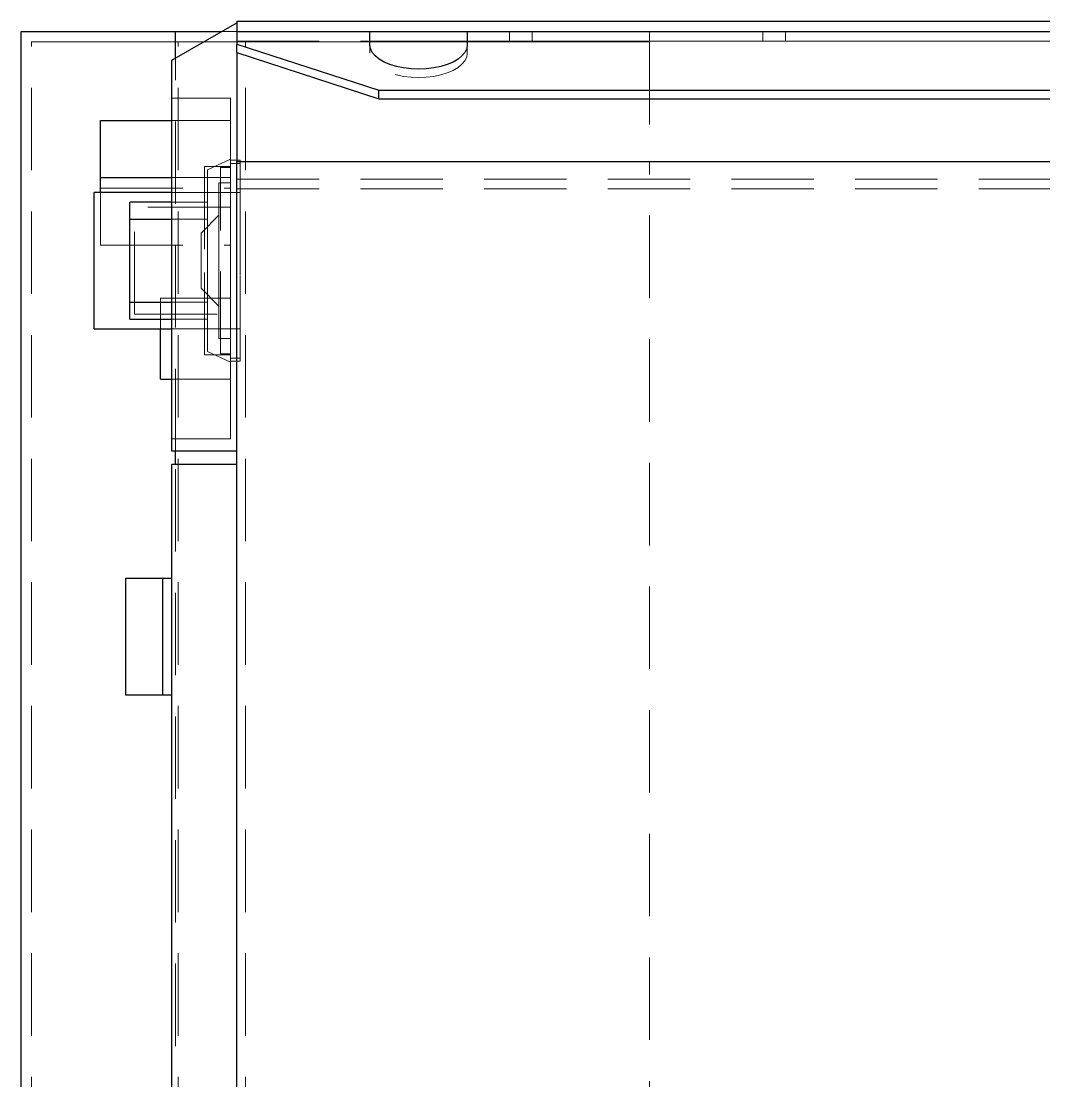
# Model space of a CAD drawing. Header units: millimetres. Extents: x 126 to 938, y 244 to 707.
# Drawn here: x 818.64 to 834.39, y 562.98 to 579.3 of the extents above; entities that cross this region are included whole.
import ezdxf

# ---------------------------------------------------------------- set-up
doc = ezdxf.new("R2010")
doc.units = ezdxf.units.MM
doc.linetypes.add('HIDDEN', pattern=[1.905, 1.27, -0.635])

msp = doc.modelspace()

# ---------------------------------------------------------------- linework, layer by layer
at = {"color": 7, "linetype": 'Continuous', "lineweight": 25}
for p, q in [((820.962, 578.702), (821.962, 579.279)), ((821.962, 579.304), (841.962, 579.304)), ((821.962, 579.304), (821.962, 579.144)), ((818.64, 579.144), (821.017, 579.144)), ((818.64, 544.464), (818.64, 579.144)), ((821.017, 578.734), (821.017, 579.144)), ((821.017, 579.144), (821.728, 579.144)), ((821.962, 579.144), (821.962, 578.95)), ((821.962, 579.144), (824.012, 579.144)), ((824.012, 578.94), (824.012, 579.144)), ((824.012, 579.144), (825.512, 579.144)), ((825.512, 579.144), (825.512, 578.94)), ((825.512, 579.144), (838.612, 579.144)), ((821.962, 578.95), (824.147, 578.24)), ((821.962, 578.82), (821.962, 578.95)), ((824.012, 578.994), (825.512, 578.994)), ((821.962, 578.82), (824.147, 578.11)), ((821.962, 578.82), (821.962, 577.144)), ((820.962, 572.679), (820.962, 578.702)), ((824.147, 578.11), (824.147, 578.24)), ((824.147, 578.24), (839.777, 578.24)), ((824.147, 578.11), (839.777, 578.11)), ((819.862, 576.898), (819.862, 577.774)), ((819.862, 577.774), (820.962, 577.774)), ((821.962, 577.144), (841.962, 577.144)), ((821.962, 546.464), (821.962, 577.144)), ((819.862, 576.898), (820.962, 576.898)), ((819.862, 576.664), (819.862, 576.898)), ((820.962, 576.664), (819.762, 576.664)), ((819.762, 574.564), (819.762, 576.664)), ((820.962, 576.514), (820.312, 576.514)), ((820.312, 576.252), (820.312, 576.514)), ((820.312, 574.977), (820.312, 576.252)), ((820.312, 576.252), (820.962, 576.252)), ((820.312, 574.714), (820.312, 574.977)), ((820.312, 574.977), (820.962, 574.977)), ((820.312, 574.714), (820.962, 574.714)), ((819.762, 574.564), (820.962, 574.564)), ((820.787, 573.789), (820.787, 574.564)), ((820.787, 573.789), (820.962, 573.789)), ((821.962, 572.679), (820.962, 572.679)), ((821.017, 572.479), (821.017, 572.679)), ((820.962, 544.329), (820.962, 572.479)), ((820.962, 572.479), (821.962, 572.479)), ((820.957, 571.729), (820.957, 571.533)), ((820.957, 571.729), (820.962, 571.729)), ((820.957, 571.533), (820.962, 571.533)), ((820.957, 571.533), (820.957, 571.525)), ((820.957, 571.525), (820.962, 571.525)), ((820.957, 571.525), (820.957, 571.329)), ((820.957, 571.329), (820.957, 571.168)), ((820.957, 571.329), (820.962, 571.329)), ((820.957, 571.168), (820.962, 571.168)), ((820.957, 571.139), (820.957, 570.981)), ((820.957, 571.139), (820.962, 571.139)), ((820.957, 570.981), (820.957, 570.788)), ((820.957, 570.981), (820.962, 570.981)), ((820.957, 570.788), (820.962, 570.788)), ((820.957, 570.788), (820.957, 570.778)), ((820.957, 570.778), (820.962, 570.778)), ((820.957, 570.778), (820.957, 570.584)), ((820.252, 568.922), (820.252, 570.722)), ((820.252, 570.722), (820.82, 570.722)), ((820.82, 568.922), (820.82, 570.722)), ((820.82, 570.722), (820.957, 570.722)), ((820.957, 570.584), (820.962, 570.584)), ((820.957, 570.504), (820.957, 570.179)), ((820.957, 570.504), (820.962, 570.504)), ((820.957, 570.179), (820.962, 570.179)), ((820.957, 570.149), (820.962, 570.149)), ((820.957, 570.149), (820.957, 570.047)), ((820.957, 570.047), (820.962, 570.047)), ((820.957, 570.047), (820.957, 569.788)), ((820.957, 569.788), (820.962, 569.788)), ((820.957, 569.78), (820.957, 569.702)), ((820.957, 569.78), (820.962, 569.78)), ((820.957, 569.702), (820.962, 569.702)), ((820.957, 569.611), (820.957, 569.278)), ((820.957, 569.611), (820.962, 569.611)), ((820.957, 569.278), (820.962, 569.278)), ((820.957, 569.248), (820.957, 569.148)), ((820.957, 569.248), (820.962, 569.248)), ((820.957, 569.148), (820.957, 568.895)), ((820.957, 569.148), (820.962, 569.148)), ((820.82, 568.922), (820.252, 568.922)), ((820.957, 568.922), (820.82, 568.922)), ((820.957, 568.895), (820.962, 568.895)), ((820.957, 568.886), (820.957, 568.809)), ((820.957, 568.886), (820.962, 568.886)), ((820.957, 568.886), (820.957, 568.886)), ((820.957, 568.809), (820.962, 568.809))]:
    msp.add_line(p, q, dxfattribs=at)
at = {"color": 7, "linetype": 'HIDDEN', "lineweight": 18}
for p, q in [((820.962, 578.702), (821.962, 579.279)), ((821.962, 579.304), (841.962, 579.304)), ((821.962, 579.144), (821.962, 579.304)), ((821.962, 572.679), (821.962, 579.279)), ((821.962, 572.679), (821.962, 579.279)), ((818.64, 544.464), (818.64, 579.144)), ((821.962, 579.144), (818.64, 579.144)), ((821.728, 579.144), (821.962, 579.144)), ((821.962, 579.144), (821.962, 577.144)), ((821.962, 579.144), (841.962, 579.144)), ((821.962, 544.464), (821.962, 579.144)), ((828.318, 579.144), (821.962, 579.144)), ((821.962, 579.144), (821.962, 578.994)), ((828.318, 579.144), (821.962, 579.144)), ((821.962, 579.144), (841.962, 579.144)), ((821.962, 579.144), (821.962, 576.719)), ((821.962, 579.144), (854.037, 579.144)), ((824.012, 578.994), (824.012, 579.144)), ((825.512, 578.994), (825.512, 579.144)), ((826.162, 578.994), (826.162, 579.144)), ((826.512, 579.144), (826.162, 579.144)), ((826.162, 578.994), (826.162, 579.144)), ((826.162, 579.144), (826.512, 579.144)), ((826.512, 578.994), (826.512, 579.144)), ((830.062, 579.144), (826.512, 579.144)), ((826.512, 578.994), (826.512, 579.144)), ((826.512, 579.144), (830.062, 579.144)), ((828.318, 579.144), (828.318, 578.984)), ((828.318, 579.144), (828.318, 578.994)), ((830.062, 578.994), (830.062, 579.144)), ((830.412, 579.144), (830.062, 579.144)), ((830.062, 578.994), (830.062, 579.144)), ((830.062, 579.144), (830.412, 579.144)), ((830.412, 578.994), (830.412, 579.144)), ((830.412, 578.994), (830.412, 579.144)), ((818.8, 578.984), (821.057, 578.984)), ((818.8, 544.624), (818.8, 578.984)), ((818.8, 544.624), (818.8, 578.984)), ((828.318, 578.984), (818.8, 578.984)), ((821.057, 544.624), (821.057, 578.984)), ((821.057, 578.984), (822.096, 578.984)), ((821.962, 578.82), (821.962, 578.994)), ((821.962, 578.994), (824.012, 578.994)), ((821.962, 578.994), (841.962, 578.994)), ((821.962, 578.994), (821.962, 578.82)), ((821.962, 578.994), (828.318, 578.994)), ((821.962, 578.994), (821.962, 576.869)), ((821.962, 578.994), (854.037, 578.994)), ((822.096, 578.984), (828.318, 578.984)), ((822.096, 544.624), (822.096, 578.984)), ((824.012, 578.81), (824.012, 578.994)), ((824.012, 578.81), (824.012, 578.94)), ((825.512, 578.994), (825.512, 578.81)), ((825.512, 578.994), (838.612, 578.994)), ((825.512, 578.81), (825.512, 578.94)), ((826.512, 578.994), (826.162, 578.994)), ((826.162, 578.994), (826.512, 578.994)), ((830.062, 578.994), (826.512, 578.994)), ((826.512, 578.994), (830.062, 578.994)), ((828.318, 578.994), (854.037, 578.994)), ((828.318, 578.994), (828.318, 577.144)), ((828.318, 578.984), (828.318, 577.144)), ((830.412, 578.994), (830.062, 578.994)), ((830.062, 578.994), (830.412, 578.994)), ((821.017, 572.679), (821.017, 578.734)), ((820.962, 572.679), (820.962, 578.702)), ((820.962, 572.869), (820.962, 578.119)), ((821.862, 578.119), (820.962, 578.119)), ((821.862, 578.119), (820.962, 578.119)), ((820.962, 578.119), (820.962, 572.869)), ((821.862, 572.869), (821.862, 578.119)), ((821.862, 578.119), (821.862, 572.869)), ((819.862, 577.774), (819.862, 576.73)), ((819.862, 576.898), (819.862, 577.774)), ((819.862, 577.774), (821.862, 577.774)), ((819.862, 577.774), (819.862, 576.73)), ((820.962, 577.774), (821.862, 577.774)), ((821.862, 576.898), (821.862, 577.774)), ((821.862, 577.774), (821.862, 576.73)), ((821.862, 576.898), (821.862, 577.774)), ((821.862, 577.774), (821.862, 576.73)), ((821.512, 577.013), (821.862, 577.177)), ((821.512, 577.013), (821.862, 577.177)), ((821.862, 574.052), (821.862, 577.177)), ((821.862, 577.177), (821.862, 574.052)), ((821.862, 574.064), (821.862, 577.164)), ((822.012, 577.164), (821.862, 577.164)), ((822.012, 577.164), (821.862, 577.164)), ((821.862, 577.164), (821.862, 574.064)), ((821.862, 577.114), (821.862, 574.114)), ((822.012, 577.114), (821.862, 577.114)), ((821.962, 577.144), (841.962, 577.144)), ((822.012, 574.064), (822.012, 577.164)), ((822.012, 577.164), (822.012, 574.064)), ((822.012, 574.114), (822.012, 577.114)), ((828.318, 577.144), (853.522, 577.144)), ((828.318, 546.464), (828.318, 577.144)), ((828.318, 577.144), (854.037, 577.144)), ((821.462, 577.064), (821.862, 577.064)), ((821.462, 574.164), (821.462, 577.064)), ((821.462, 577.064), (821.862, 577.064)), ((821.462, 577.064), (821.462, 574.164)), ((821.512, 574.215), (821.512, 577.013)), ((821.512, 577.013), (821.512, 574.215)), ((821.712, 574.177), (821.712, 577.052)), ((821.862, 577.052), (821.712, 577.052)), ((821.862, 574.164), (821.862, 577.064)), ((821.862, 577.064), (821.862, 574.164)), ((821.862, 577.052), (821.862, 574.177)), ((819.862, 576.898), (821.862, 576.898)), ((819.862, 575.855), (819.862, 576.898)), ((820.962, 576.898), (821.862, 576.898)), ((821.687, 574.414), (821.687, 576.814)), ((821.687, 576.814), (821.862, 576.814)), ((821.687, 576.814), (821.687, 574.414)), ((821.687, 576.814), (821.862, 576.814)), ((821.862, 575.855), (821.862, 576.898)), ((821.862, 575.855), (821.862, 576.898)), ((821.862, 574.414), (821.862, 576.814)), ((821.862, 576.814), (821.862, 574.414)), ((821.962, 576.869), (853.522, 576.869)), ((821.962, 576.869), (821.962, 576.719)), ((821.962, 576.869), (854.037, 576.869)), ((819.762, 576.664), (819.762, 574.564)), ((819.862, 576.73), (819.862, 575.855)), ((819.862, 576.73), (821.862, 576.73)), ((819.862, 576.73), (819.862, 575.855)), ((819.862, 576.73), (821.862, 576.73)), ((819.862, 575.855), (819.862, 576.664)), ((822.012, 576.664), (820.962, 576.664)), ((821.862, 576.73), (821.862, 575.855)), ((821.862, 576.73), (821.862, 575.855)), ((821.962, 576.719), (853.522, 576.719)), ((821.962, 576.719), (854.037, 576.719)), ((822.012, 576.664), (822.012, 574.564)), ((820.312, 576.514), (820.312, 576.252)), ((820.387, 574.789), (820.387, 576.439)), ((821.862, 576.439), (820.387, 576.439)), ((821.512, 576.514), (820.962, 576.514)), ((821.512, 576.514), (821.512, 576.252)), ((821.862, 576.437), (821.862, 574.789)), ((821.687, 576.314), (821.412, 576.039)), ((821.687, 576.312), (821.687, 574.914)), ((820.312, 576.252), (821.512, 576.252)), ((820.312, 576.252), (820.312, 574.977)), ((820.962, 576.252), (821.512, 576.252)), ((821.512, 574.977), (821.512, 576.252)), ((821.512, 576.252), (821.512, 574.977)), ((821.412, 575.189), (821.412, 576.039)), ((819.862, 575.855), (821.862, 575.855)), ((819.862, 575.855), (821.862, 575.855)), ((821.412, 575.198), (821.412, 575.189)), ((821.412, 575.189), (821.687, 574.914)), ((820.312, 574.977), (821.512, 574.977)), ((820.312, 574.977), (820.312, 574.714)), ((820.787, 573.789), (820.787, 575.039)), ((821.862, 575.039), (820.787, 575.039)), ((820.962, 574.977), (821.512, 574.977)), ((821.512, 574.714), (821.512, 574.977)), ((821.862, 575.037), (821.862, 573.789)), ((820.387, 574.798), (820.387, 574.789)), ((820.387, 574.789), (821.862, 574.789)), ((820.962, 574.714), (821.512, 574.714)), ((820.962, 574.564), (822.012, 574.564)), ((821.687, 574.414), (821.862, 574.414)), ((821.687, 574.414), (821.862, 574.414)), ((821.462, 574.164), (821.862, 574.164)), ((821.462, 574.164), (821.862, 574.164)), ((821.512, 574.215), (821.862, 574.052)), ((821.512, 574.215), (821.862, 574.052)), ((821.712, 574.186), (821.712, 574.177)), ((821.712, 574.177), (821.862, 574.177)), ((821.862, 574.114), (822.012, 574.114)), ((822.012, 574.064), (821.862, 574.064)), ((822.012, 574.064), (821.862, 574.064)), ((822.012, 574.123), (822.012, 574.114)), ((820.962, 573.789), (821.862, 573.789)), ((821.862, 572.869), (820.962, 572.869)), ((821.862, 572.869), (820.962, 572.869)), ((821.962, 572.679), (820.962, 572.679)), ((820.962, 544.329), (820.962, 572.479)), ((820.962, 572.479), (821.962, 572.479)), ((821.017, 544.464), (821.017, 572.479)), ((821.962, 544.329), (821.962, 572.479)), ((821.962, 544.329), (821.962, 572.479)), ((820.957, 571.444), (820.957, 571.729)), ((820.962, 571.729), (820.962, 571.533)), ((820.962, 571.444), (820.962, 571.729)), ((820.957, 571.168), (820.957, 571.525)), ((820.957, 571.525), (820.957, 571.168)), ((820.957, 571.363), (820.957, 571.444)), ((820.957, 571.444), (820.962, 571.444)), ((820.962, 571.533), (820.962, 571.168)), ((820.962, 571.525), (820.962, 571.329)), ((820.962, 571.168), (820.962, 571.525)), ((820.962, 571.363), (820.962, 571.444)), ((820.957, 571.363), (820.962, 571.363)), ((820.957, 571.168), (820.957, 571.363)), ((820.962, 571.168), (820.962, 571.363)), ((820.962, 571.329), (820.962, 571.168)), ((820.957, 571.168), (820.962, 571.168)), ((820.957, 571.168), (820.962, 571.168)), ((820.957, 571.168), (820.962, 571.168)), ((820.957, 570.788), (820.957, 571.139)), ((820.957, 571.139), (820.962, 571.139)), ((820.957, 571.139), (820.957, 570.788)), ((820.957, 571.139), (820.962, 571.139)), ((820.957, 570.946), (820.957, 571.139)), ((820.957, 571.139), (820.962, 571.139)), ((820.962, 571.139), (820.962, 570.981)), ((820.962, 570.788), (820.962, 571.139)), ((820.962, 571.139), (820.962, 570.778)), ((820.962, 570.946), (820.962, 571.139)), ((820.957, 570.868), (820.957, 570.946)), ((820.957, 570.946), (820.962, 570.946)), ((820.962, 570.981), (820.962, 570.788)), ((820.962, 570.868), (820.962, 570.946)), ((820.957, 570.868), (820.962, 570.868)), ((820.957, 570.584), (820.957, 570.868)), ((820.962, 570.584), (820.962, 570.868)), ((820.962, 570.778), (820.962, 570.584)), ((820.252, 568.922), (820.252, 570.722)), ((820.82, 570.722), (820.252, 570.722)), ((820.82, 568.922), (820.82, 570.722)), ((820.962, 570.722), (820.82, 570.722)), ((820.957, 570.722), (820.962, 570.722)), ((820.962, 568.922), (820.962, 570.722)), ((820.962, 568.922), (820.962, 570.722)), ((820.957, 570.179), (820.957, 570.504)), ((820.957, 570.504), (820.962, 570.504)), ((820.957, 570.504), (820.962, 570.504)), ((820.957, 570.504), (820.957, 570.179)), ((820.957, 570.504), (820.962, 570.504)), ((820.957, 570.179), (820.957, 570.504)), ((820.962, 570.504), (820.962, 570.179)), ((820.962, 570.179), (820.962, 570.504)), ((820.962, 570.504), (820.962, 570.179)), ((820.962, 570.179), (820.962, 570.504)), ((820.957, 570.179), (820.962, 570.179)), ((820.957, 570.179), (820.962, 570.179)), ((820.957, 570.179), (820.962, 570.179)), ((820.957, 570.149), (820.962, 570.149)), ((820.957, 569.801), (820.957, 570.149)), ((820.957, 570.149), (820.957, 569.78)), ((820.957, 570.149), (820.962, 570.149)), ((820.957, 570.047), (820.957, 570.149)), ((820.957, 570.149), (820.962, 570.149)), ((820.962, 570.149), (820.962, 570.047)), ((820.962, 569.801), (820.962, 570.149)), ((820.962, 570.149), (820.962, 569.78)), ((820.962, 570.047), (820.962, 570.149)), ((820.957, 569.702), (820.957, 570.047)), ((820.957, 570.047), (820.962, 570.047)), ((820.957, 569.788), (820.957, 569.919)), ((820.957, 569.919), (820.962, 569.919)), ((820.957, 569.919), (820.957, 569.801)), ((820.962, 570.047), (820.962, 569.788)), ((820.962, 569.702), (820.962, 570.047)), ((820.962, 569.788), (820.962, 569.919)), ((820.962, 569.919), (820.962, 569.801)), ((820.957, 569.801), (820.962, 569.801)), ((820.962, 569.78), (820.962, 569.702)), ((820.957, 569.611), (820.962, 569.611)), ((820.957, 569.278), (820.957, 569.611)), ((820.957, 569.611), (820.957, 569.278)), ((820.957, 569.611), (820.962, 569.611)), ((820.957, 569.278), (820.957, 569.611)), ((820.957, 569.611), (820.962, 569.611)), ((820.962, 569.611), (820.962, 569.278)), ((820.962, 569.278), (820.962, 569.611)), ((820.962, 569.611), (820.962, 569.278)), ((820.962, 569.278), (820.962, 569.611)), ((820.957, 569.278), (820.962, 569.278)), ((820.957, 569.278), (820.962, 569.278)), ((820.957, 569.278), (820.962, 569.278)), ((820.957, 568.908), (820.957, 569.248)), ((820.957, 569.248), (820.962, 569.248)), ((820.957, 569.248), (820.962, 569.248)), ((820.957, 569.248), (820.957, 568.886)), ((820.957, 569.248), (820.962, 569.248)), ((820.957, 569.148), (820.957, 569.248)), ((820.957, 568.809), (820.957, 569.148)), ((820.957, 569.148), (820.962, 569.148)), ((820.962, 569.248), (820.962, 569.148)), ((820.962, 568.908), (820.962, 569.248)), ((820.962, 569.248), (820.962, 568.886)), ((820.962, 569.148), (820.962, 569.248)), ((820.962, 569.148), (820.962, 568.895)), ((820.962, 568.809), (820.962, 569.148)), ((820.957, 568.895), (820.957, 569.026)), ((820.957, 569.026), (820.962, 569.026)), ((820.957, 569.026), (820.957, 568.908)), ((820.962, 568.895), (820.962, 569.026)), ((820.962, 569.026), (820.962, 568.908)), ((820.252, 568.922), (820.82, 568.922)), ((820.82, 568.922), (820.962, 568.922)), ((820.962, 568.922), (820.957, 568.922)), ((820.957, 568.908), (820.962, 568.908)), ((820.962, 568.886), (820.962, 568.809))]:
    msp.add_line(p, q, dxfattribs=at)
at = {"color": 7, "linetype": 'Continuous', "lineweight": 25, "flags": 128}
msp.add_lwpolyline([(825.512, 578.94), (825.503, 578.882), (825.475, 578.824), (825.43, 578.77), (825.369, 578.72), (825.293, 578.675), (825.203, 578.637), (825.103, 578.606), (824.994, 578.584), (824.879, 578.57), (824.762, 578.565), (824.645, 578.57), (824.53, 578.584), (824.422, 578.606), (824.321, 578.637), (824.232, 578.675), (824.155, 578.72), (824.094, 578.77), (824.049, 578.824), (824.021, 578.882), (824.012, 578.94)], dxfattribs=at)
at = {"color": 7, "linetype": 'HIDDEN', "lineweight": 18, "flags": 128}
msp.add_lwpolyline([(825.512, 578.81), (825.503, 578.752), (825.475, 578.695), (825.43, 578.64), (825.369, 578.59), (825.293, 578.545), (825.203, 578.507), (825.103, 578.476), (824.994, 578.454), (824.879, 578.44), (824.762, 578.435), (824.645, 578.44), (824.53, 578.454), (824.422, 578.476), (824.321, 578.507), (824.232, 578.545), (824.155, 578.59), (824.094, 578.64), (824.049, 578.695), (824.021, 578.752), (824.012, 578.81)], dxfattribs=at)

doc.saveas('drawing.dxf')
